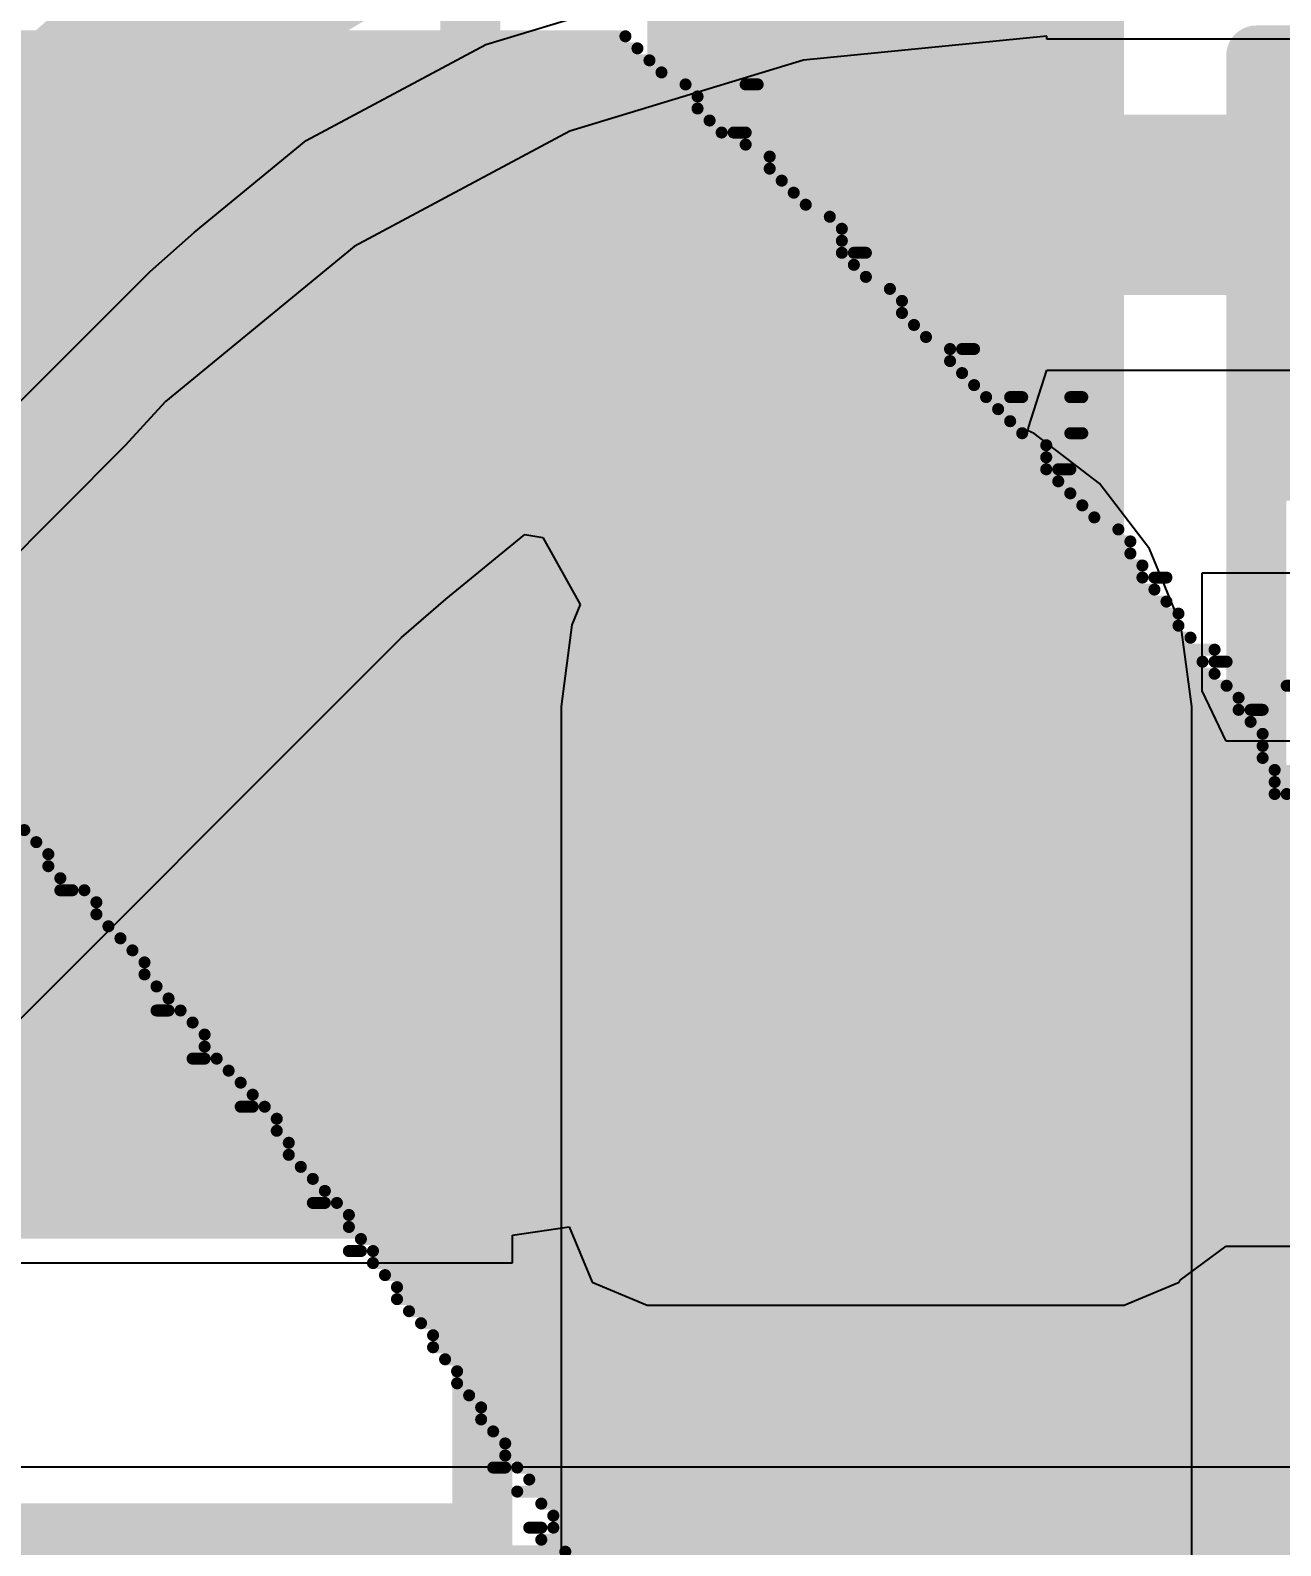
# Model space of a CAD drawing. Header units: inches. Extents: x -5 to 426, y -53 to 116.
# Drawn here: x 30.986 to 33.627, y -9.158 to -5.957 of the extents above; entities that cross this region are included whole.
import ezdxf

# ---------------------------------------------------------------- set-up
doc = ezdxf.new("R2010")
doc.units = ezdxf.units.IN
for name, color, linetype in [('Board Outline', 216, 'Continuous'), ('Bottom Layer', 5, 'Continuous'), ('Bottom Overlay', 54, 'Continuous'), ('Drill Drawing', 1, 'Continuous'), ('Top Layer', 1, 'Continuous'), ('Top Overlay', 2, 'Continuous'), ('Top Paste', 8, 'Continuous'), ('Top Solder', 216, 'Continuous'), ('Via Holes', 16, 'Continuous')]:
    doc.layers.add(name, color=color, linetype=linetype)
doc.styles.add('Arial', font='', dxfattribs={"height": 0.2})
doc.styles.get('Arial').set_extended_font_data('Arial')

# ---------------------------------------------------------------- blocks, each defined once
blk = doc.blocks.new('R___0603_4')
at = {"layer": 'Top Layer'}
for points in [[(-0.381, 0.4445), (-0.381, -0.4445), (-1.143, -0.4445), (-1.143, 0.4445)], [(1.143, 0.4445), (1.143, -0.4445), (0.381, -0.4445), (0.381, 0.4445)]]:
    blk.add_hatch(color=1, dxfattribs=at).paths.add_polyline_path(points)
at = {"layer": 'Top Paste'}
for points in [[(-0.381, 0.4445), (-0.381, -0.4445), (-1.143, -0.4445), (-1.143, 0.4445)], [(1.143, 0.4445), (1.143, -0.4445), (0.381, -0.4445), (0.381, 0.4445)]]:
    blk.add_hatch(color=8, dxfattribs=at).paths.add_polyline_path(points)
at = {"layer": 'Top Solder'}
for points in [[(-0.2794, 0.5461), (-0.2794, -0.5461), (-1.2446, -0.5461), (-1.2446, 0.5461)], [(1.2446, 0.5461), (1.2446, -0.5461), (0.2794, -0.5461), (0.2794, 0.5461)]]:
    blk.add_hatch(color=216, dxfattribs=at).paths.add_polyline_path(points)
at = {"layer": 'Top Overlay'}
for points in [[(-1.2192, 0.5334, 0.127, 0.127, 0), (1.2192, 0.5334, 0.127, 0.127, 0)], [(-1.2192, 0.5334, 0.127, 0.127, 0), (-1.2192, -0.5334, 0.127, 0.127, 0)], [(1.2192, 0.5334, 0.127, 0.127, 0), (1.2192, -0.5334, 0.127, 0.127, 0)], [(-1.2192, -0.5334, 0.127, 0.127, 0), (1.2192, -0.5334, 0.127, 0.127, 0)]]:
    blk.add_lwpolyline(points, format="xyseb", dxfattribs=at)
for points in [[(-1.25095, 0.5334, 0.0635, 0.0635, 1), (-1.18745, 0.5334, 0.0635, 0.0635, 1)], [(-1.25095, 0.5334, 0.0635, 0.0635, 1), (-1.18745, 0.5334, 0.0635, 0.0635, 1)], [(1.18745, 0.5334, 0.0635, 0.0635, 1), (1.25095, 0.5334, 0.0635, 0.0635, 1)], [(1.18745, 0.5334, 0.0635, 0.0635, 1), (1.25095, 0.5334, 0.0635, 0.0635, 1)], [(-1.25095, -0.5334, 0.0635, 0.0635, 1), (-1.18745, -0.5334, 0.0635, 0.0635, 1)], [(-1.25095, -0.5334, 0.0635, 0.0635, 1), (-1.18745, -0.5334, 0.0635, 0.0635, 1)], [(1.18745, -0.5334, 0.0635, 0.0635, 1), (1.25095, -0.5334, 0.0635, 0.0635, 1)], [(1.18745, -0.5334, 0.0635, 0.0635, 1), (1.25095, -0.5334, 0.0635, 0.0635, 1)]]:
    blk.add_lwpolyline(points, format="xyseb", close=True, dxfattribs=at)
blk = doc.blocks.new('R___0603_5')
at = {"layer": 'Top Layer'}
for points in [[(-0.381, 0.4445), (-0.381, -0.4445), (-1.143, -0.4445), (-1.143, 0.4445)], [(1.143, 0.4445), (1.143, -0.4445), (0.381, -0.4445), (0.381, 0.4445)]]:
    blk.add_hatch(color=1, dxfattribs=at).paths.add_polyline_path(points)
at = {"layer": 'Top Paste'}
for points in [[(-0.381, 0.4445), (-0.381, -0.4445), (-1.143, -0.4445), (-1.143, 0.4445)], [(1.143, 0.4445), (1.143, -0.4445), (0.381, -0.4445), (0.381, 0.4445)]]:
    blk.add_hatch(color=8, dxfattribs=at).paths.add_polyline_path(points)
at = {"layer": 'Top Solder'}
for points in [[(-0.2794, 0.5461), (-0.2794, -0.5461), (-1.2446, -0.5461), (-1.2446, 0.5461)], [(1.2446, 0.5461), (1.2446, -0.5461), (0.2794, -0.5461), (0.2794, 0.5461)]]:
    blk.add_hatch(color=216, dxfattribs=at).paths.add_polyline_path(points)
at = {"layer": 'Top Overlay'}
for points in [[(-1.2192, 0.5334, 0.127, 0.127, 0), (1.2192, 0.5334, 0.127, 0.127, 0)], [(-1.2192, 0.5334, 0.127, 0.127, 0), (-1.2192, -0.5334, 0.127, 0.127, 0)], [(1.2192, 0.5334, 0.127, 0.127, 0), (1.2192, -0.5334, 0.127, 0.127, 0)], [(-1.2192, -0.5334, 0.127, 0.127, 0), (1.2192, -0.5334, 0.127, 0.127, 0)]]:
    blk.add_lwpolyline(points, format="xyseb", dxfattribs=at)
for points in [[(-1.25095, 0.5334, 0.0635, 0.0635, 1), (-1.18745, 0.5334, 0.0635, 0.0635, 1)], [(-1.25095, 0.5334, 0.0635, 0.0635, 1), (-1.18745, 0.5334, 0.0635, 0.0635, 1)], [(1.18745, 0.5334, 0.0635, 0.0635, 1), (1.25095, 0.5334, 0.0635, 0.0635, 1)], [(1.18745, 0.5334, 0.0635, 0.0635, 1), (1.25095, 0.5334, 0.0635, 0.0635, 1)], [(-1.25095, -0.5334, 0.0635, 0.0635, 1), (-1.18745, -0.5334, 0.0635, 0.0635, 1)], [(-1.25095, -0.5334, 0.0635, 0.0635, 1), (-1.18745, -0.5334, 0.0635, 0.0635, 1)], [(1.18745, -0.5334, 0.0635, 0.0635, 1), (1.25095, -0.5334, 0.0635, 0.0635, 1)], [(1.18745, -0.5334, 0.0635, 0.0635, 1), (1.25095, -0.5334, 0.0635, 0.0635, 1)]]:
    blk.add_lwpolyline(points, format="xyseb", close=True, dxfattribs=at)
blk = doc.blocks.new('R___0603_50')
at = {"layer": 'Top Layer'}
for points in [[(-0.381, 0.4445), (-0.381, -0.4445), (-1.143, -0.4445), (-1.143, 0.4445)], [(1.143, 0.4445), (1.143, -0.4445), (0.381, -0.4445), (0.381, 0.4445)]]:
    blk.add_hatch(color=1, dxfattribs=at).paths.add_polyline_path(points)
at = {"layer": 'Top Paste'}
for points in [[(-0.381, 0.4445), (-0.381, -0.4445), (-1.143, -0.4445), (-1.143, 0.4445)], [(1.143, 0.4445), (1.143, -0.4445), (0.381, -0.4445), (0.381, 0.4445)]]:
    blk.add_hatch(color=8, dxfattribs=at).paths.add_polyline_path(points)
at = {"layer": 'Top Solder'}
for points in [[(-0.2794, 0.5461), (-0.2794, -0.5461), (-1.2446, -0.5461), (-1.2446, 0.5461)], [(1.2446, 0.5461), (1.2446, -0.5461), (0.2794, -0.5461), (0.2794, 0.5461)]]:
    blk.add_hatch(color=216, dxfattribs=at).paths.add_polyline_path(points)
at = {"layer": 'Top Overlay'}
for points in [[(-1.2192, 0.5334, 0.127, 0.127, 0), (1.2192, 0.5334, 0.127, 0.127, 0)], [(-1.2192, 0.5334, 0.127, 0.127, 0), (-1.2192, -0.5334, 0.127, 0.127, 0)], [(1.2192, 0.5334, 0.127, 0.127, 0), (1.2192, -0.5334, 0.127, 0.127, 0)], [(-1.2192, -0.5334, 0.127, 0.127, 0), (1.2192, -0.5334, 0.127, 0.127, 0)]]:
    blk.add_lwpolyline(points, format="xyseb", dxfattribs=at)
for points in [[(-1.25095, 0.5334, 0.0635, 0.0635, 1), (-1.18745, 0.5334, 0.0635, 0.0635, 1)], [(-1.25095, 0.5334, 0.0635, 0.0635, 1), (-1.18745, 0.5334, 0.0635, 0.0635, 1)], [(1.18745, 0.5334, 0.0635, 0.0635, 1), (1.25095, 0.5334, 0.0635, 0.0635, 1)], [(1.18745, 0.5334, 0.0635, 0.0635, 1), (1.25095, 0.5334, 0.0635, 0.0635, 1)], [(-1.25095, -0.5334, 0.0635, 0.0635, 1), (-1.18745, -0.5334, 0.0635, 0.0635, 1)], [(-1.25095, -0.5334, 0.0635, 0.0635, 1), (-1.18745, -0.5334, 0.0635, 0.0635, 1)], [(1.18745, -0.5334, 0.0635, 0.0635, 1), (1.25095, -0.5334, 0.0635, 0.0635, 1)], [(1.18745, -0.5334, 0.0635, 0.0635, 1), (1.25095, -0.5334, 0.0635, 0.0635, 1)]]:
    blk.add_lwpolyline(points, format="xyseb", close=True, dxfattribs=at)
blk = doc.blocks.new('R___0603_51')
at = {"layer": 'Top Layer'}
for points in [[(-0.381, 0.4445), (-0.381, -0.4445), (-1.143, -0.4445), (-1.143, 0.4445)], [(1.143, 0.4445), (1.143, -0.4445), (0.381, -0.4445), (0.381, 0.4445)]]:
    blk.add_hatch(color=1, dxfattribs=at).paths.add_polyline_path(points)
at = {"layer": 'Top Paste'}
for points in [[(-0.381, 0.4445), (-0.381, -0.4445), (-1.143, -0.4445), (-1.143, 0.4445)], [(1.143, 0.4445), (1.143, -0.4445), (0.381, -0.4445), (0.381, 0.4445)]]:
    blk.add_hatch(color=8, dxfattribs=at).paths.add_polyline_path(points)
at = {"layer": 'Top Solder'}
for points in [[(-0.2794, 0.5461), (-0.2794, -0.5461), (-1.2446, -0.5461), (-1.2446, 0.5461)], [(1.2446, 0.5461), (1.2446, -0.5461), (0.2794, -0.5461), (0.2794, 0.5461)]]:
    blk.add_hatch(color=216, dxfattribs=at).paths.add_polyline_path(points)
at = {"layer": 'Top Overlay'}
for points in [[(-1.2192, 0.5334, 0.127, 0.127, 0), (-1.2192, -0.5334, 0.127, 0.127, 0)], [(-1.2192, 0.5334, 0.127, 0.127, 0), (1.2192, 0.5334, 0.127, 0.127, 0)], [(1.2192, 0.5334, 0.127, 0.127, 0), (1.2192, -0.5334, 0.127, 0.127, 0)], [(-1.2192, -0.5334, 0.127, 0.127, 0), (1.2192, -0.5334, 0.127, 0.127, 0)]]:
    blk.add_lwpolyline(points, format="xyseb", dxfattribs=at)
for points in [[(-1.25095, 0.5334, 0.0635, 0.0635, 1), (-1.18745, 0.5334, 0.0635, 0.0635, 1)], [(-1.25095, 0.5334, 0.0635, 0.0635, 1), (-1.18745, 0.5334, 0.0635, 0.0635, 1)], [(1.18745, 0.5334, 0.0635, 0.0635, 1), (1.25095, 0.5334, 0.0635, 0.0635, 1)], [(1.18745, 0.5334, 0.0635, 0.0635, 1), (1.25095, 0.5334, 0.0635, 0.0635, 1)], [(-1.25095, -0.5334, 0.0635, 0.0635, 1), (-1.18745, -0.5334, 0.0635, 0.0635, 1)], [(-1.25095, -0.5334, 0.0635, 0.0635, 1), (-1.18745, -0.5334, 0.0635, 0.0635, 1)], [(1.18745, -0.5334, 0.0635, 0.0635, 1), (1.25095, -0.5334, 0.0635, 0.0635, 1)], [(1.18745, -0.5334, 0.0635, 0.0635, 1), (1.25095, -0.5334, 0.0635, 0.0635, 1)]]:
    blk.add_lwpolyline(points, format="xyseb", close=True, dxfattribs=at)

msp = doc.modelspace()

# ---------------------------------------------------------------- hatches: boundary and pattern name
at = {"layer": 'Bottom Layer'}
h = msp.add_hatch(color=5, dxfattribs=at)
edge = h.paths.add_edge_path()
edge.add_arc((32.7731, -7.3856), 0.3, 0, 360)
at = {"layer": 'Top Layer'}
for points in [[(32.289, -8.4848), (33.2963, -8.4848), (33.2963, -5.0272), (32.289, -5.0272)], [(37.4213, -9.1568), (30.8844, -9.1568), (30.8844, -10.0596), (37.4213, -10.0596)]]:
    msp.add_hatch(color=1, dxfattribs=at).paths.add_polyline_path(points)
h = msp.add_hatch(color=1, dxfattribs=at)
edge = h.paths.add_edge_path()
edge.add_arc((32.7731, -7.3856), 0.3, 0, 360)
at = {"layer": 'Via Holes'}
h = msp.add_hatch(color=7, dxfattribs=at)
edge = h.paths.add_edge_path()
edge.add_arc((32.7731, -7.3856), 0.15, 0, 360)

# ---------------------------------------------------------------- linework, layer by layer
at = {"layer": 'Board Outline'}
msp.add_lwpolyline([(49.7725, 6.3481, 0.254, 0.254, -1.144567), (-0.2979, -38.4414, 0.254, 0.254, 0)], format="xyseb", dxfattribs=at)
at = {"layer": 'Bottom Layer'}
for p, q in [((31.9476, -5.9876), (32.3594, -5.8627)), ((33.1329, -5.9702), (32.6193, -6.0208)), ((33.1329, -5.9762), (33.1329, -5.9702)), ((36.7449, -5.9762), (33.1329, -5.9762)), ((31.5682, -6.1904), (31.9476, -5.9876)), ((32.6193, -6.0208), (32.1253, -6.1706)), ((32.1253, -6.1706), (31.6701, -6.4139)), ((31.3317, -6.3845), (31.5682, -6.1904)), ((31.2388, -6.4667), (31.3317, -6.3845)), ((31.6701, -6.4139), (31.2712, -6.7414)), ((30.7247, -6.9808), (31.2388, -6.4667)), ((31.2388, -6.4667), (31.2388, -6.4667)), ((33.0947, -6.7962), (33.1329, -6.6754)), ((33.1329, -6.6754), (36.7449, -6.6754)), ((31.2711, -6.7414), (31.1856, -6.8354)), ((31.2712, -6.7414), (31.2711, -6.7414)), ((33.0936, -6.8036), (33.0947, -6.7962)), ((33.1061, -6.8088), (33.0936, -6.8036)), ((33.2441, -6.9146), (33.1061, -6.8088)), ((31.1856, -6.8354), (21.0486, -16.9723)), ((33.3499, -7.0526), (33.2441, -6.9146)), ((31.8633, -7.1591), (32.0301, -7.0221)), ((32.0301, -7.0221), (32.0687, -7.0285)), ((32.0687, -7.0285), (32.1475, -7.1701)), ((33.4165, -7.2132), (33.3499, -7.0526)), ((31.7698, -7.24), (31.8633, -7.1591)), ((32.1475, -7.1701), (32.1297, -7.2132)), ((32.1297, -7.2132), (32.107, -7.3856)), ((33.4392, -7.3856), (33.4165, -7.2132)), ((31.6817, -7.3281), (31.7698, -7.24)), ((24.8972, -14.1127), (31.6817, -7.3281)), ((32.107, -7.3856), (32.107, -13.3255)), ((33.4392, -13.3255), (33.4392, -7.3856))]:
    msp.add_line(p, q, dxfattribs=at)
for points in [[(30.3798, -5.8424, 0.381, 0.381, -0.198912), (32.8178, -4.8326, 0.381, 0.381, 0)], [(31.0057, -6.2054, 0.381, 0.381, -0.196871), (32.7876, -5.4755, 0.381, 0.381, 0)], [(30.9916, -6.2194, 0.381, 0.381, -0.001965), (31.0057, -6.2054, 0.381, 0.381, 0)], [(30.4082, -6.8028, 0.381, 0.381, 0), (30.9916, -6.2194, 0.381, 0.381, 0)], [(31.5226, -6.9928, 0.381, 0.381, -0.198912), (33.1329, -6.3258, 0.381, 0.381, 0)], [(33.1329, -6.3258, 0.381, 0.381, 0), (36.7449, -6.3258, 0.381, 0.381, 0)], [(21.091, -17.4244, 0.381, 0.381, 0), (31.5226, -6.9928, 0.381, 0.381, 0)], [(32.7731, -13.3255, 1.016, 1.016, 0), (32.7731, -7.3856, 1.016, 1.016, 0)]]:
    msp.add_lwpolyline(points, format="xyseb", dxfattribs=at)
for points in [[(30.9105, -6.2054, 0.1905, 0.1905, 1), (31.101, -6.2054, 0.1905, 0.1905, 1)], [(30.9105, -6.2054, 0.1905, 0.1905, 1), (31.101, -6.2054, 0.1905, 0.1905, 1)], [(30.8963, -6.2194, 0.1905, 0.1905, 1), (31.0868, -6.2194, 0.1905, 0.1905, 1)], [(30.8963, -6.2194, 0.1905, 0.1905, 1), (31.0868, -6.2194, 0.1905, 0.1905, 1)], [(33.0377, -6.3258, 0.1905, 0.1905, 1), (33.2282, -6.3258, 0.1905, 0.1905, 1)], [(33.0377, -6.3258, 0.1905, 0.1905, 1), (33.2282, -6.3258, 0.1905, 0.1905, 1)], [(31.4273, -6.9928, 0.1905, 0.1905, 1), (31.6178, -6.9928, 0.1905, 0.1905, 1)], [(31.4273, -6.9928, 0.1905, 0.1905, 1), (31.6178, -6.9928, 0.1905, 0.1905, 1)], [(32.5191, -7.3856, 0.508, 0.508, 1), (33.0271, -7.3856, 0.508, 0.508, 1)]]:
    msp.add_lwpolyline(points, format="xyseb", close=True, dxfattribs=at)
at = {"layer": 'Bottom Overlay'}
for points in [[(29.0171, -5.9702, 0.0254, 0.0254, 0), (32.2429, -5.9702, 0.0254, 0.0254, 0)], [(29.0425, -5.9956, 0.0254, 0.0254, 0), (32.2683, -5.9956, 0.0254, 0.0254, 0)], [(29.0933, -6.021, 0.0254, 0.0254, 0), (32.2937, -6.021, 0.0254, 0.0254, 0)], [(29.1441, -6.0464, 0.0254, 0.0254, 0), (32.3191, -6.0464, 0.0254, 0.0254, 0)], [(29.1695, -6.0718, 0.0254, 0.0254, 0), (32.3699, -6.0718, 0.0254, 0.0254, 0)], [(32.4969, -6.0718, 0.0254, 0.0254, 0), (32.5223, -6.0718, 0.0254, 0.0254, 0)], [(29.2203, -6.0972, 0.0254, 0.0254, 0), (32.3953, -6.0972, 0.0254, 0.0254, 0)], [(29.2457, -6.1226, 0.0254, 0.0254, 0), (32.3953, -6.1226, 0.0254, 0.0254, 0)], [(29.2965, -6.148, 0.0254, 0.0254, 0), (32.4207, -6.148, 0.0254, 0.0254, 0)], [(29.3219, -6.1734, 0.0254, 0.0254, 0), (32.4461, -6.1734, 0.0254, 0.0254, 0)], [(32.4715, -6.1734, 0.0254, 0.0254, 0), (32.4969, -6.1734, 0.0254, 0.0254, 0)], [(29.3473, -6.1988, 0.0254, 0.0254, 0), (32.4969, -6.1988, 0.0254, 0.0254, 0)], [(29.3727, -6.2242, 0.0254, 0.0254, 0), (32.5477, -6.2242, 0.0254, 0.0254, 0)], [(29.4235, -6.2496, 0.0254, 0.0254, 0), (32.5477, -6.2496, 0.0254, 0.0254, 0)], [(29.4489, -6.275, 0.0254, 0.0254, 0), (32.5731, -6.275, 0.0254, 0.0254, 0)], [(29.4743, -6.3004, 0.0254, 0.0254, 0), (32.5985, -6.3004, 0.0254, 0.0254, 0)], [(29.5251, -6.3258, 0.0254, 0.0254, 0), (32.6239, -6.3258, 0.0254, 0.0254, 0)], [(29.5505, -6.3512, 0.0254, 0.0254, 0), (32.6747, -6.3512, 0.0254, 0.0254, 0)], [(29.5759, -6.3766, 0.0254, 0.0254, 0), (32.7001, -6.3766, 0.0254, 0.0254, 0)], [(29.6013, -6.402, 0.0254, 0.0254, 0), (32.7001, -6.402, 0.0254, 0.0254, 0)], [(29.6521, -6.4274, 0.0254, 0.0254, 0), (32.7001, -6.4274, 0.0254, 0.0254, 0)], [(32.7255, -6.4274, 0.0254, 0.0254, 0), (32.7509, -6.4274, 0.0254, 0.0254, 0)], [(29.6775, -6.4528, 0.0254, 0.0254, 0), (32.7255, -6.4528, 0.0254, 0.0254, 0)], [(29.7029, -6.4782, 0.0254, 0.0254, 0), (32.7509, -6.4782, 0.0254, 0.0254, 0)], [(29.7283, -6.5036, 0.0254, 0.0254, 0), (32.8017, -6.5036, 0.0254, 0.0254, 0)], [(29.7791, -6.529, 0.0254, 0.0254, 0), (32.8271, -6.529, 0.0254, 0.0254, 0)], [(29.7791, -6.5544, 0.0254, 0.0254, 0), (32.8271, -6.5544, 0.0254, 0.0254, 0)], [(29.8299, -6.5798, 0.0254, 0.0254, 0), (32.8525, -6.5798, 0.0254, 0.0254, 0)], [(29.8807, -6.6052, 0.0254, 0.0254, 0), (32.8779, -6.6052, 0.0254, 0.0254, 0)], [(29.9061, -6.6306, 0.0254, 0.0254, 0), (32.9287, -6.6306, 0.0254, 0.0254, 0)], [(32.9541, -6.6306, 0.0254, 0.0254, 0), (32.9795, -6.6306, 0.0254, 0.0254, 0)], [(29.9315, -6.656, 0.0254, 0.0254, 0), (32.9287, -6.656, 0.0254, 0.0254, 0)], [(29.9315, -6.6814, 0.0254, 0.0254, 0), (32.9541, -6.6814, 0.0254, 0.0254, 0)], [(29.9823, -6.7068, 0.0254, 0.0254, 0), (32.9795, -6.7068, 0.0254, 0.0254, 0)], [(30.0331, -6.7322, 0.0254, 0.0254, 0), (33.0049, -6.7322, 0.0254, 0.0254, 0)], [(33.0557, -6.7322, 0.0254, 0.0254, 0), (33.0811, -6.7322, 0.0254, 0.0254, 0)], [(33.1827, -6.7322, 0.0254, 0.0254, 0), (33.2081, -6.7322, 0.0254, 0.0254, 0)], [(30.0585, -6.7576, 0.0254, 0.0254, 0), (33.0303, -6.7576, 0.0254, 0.0254, 0)], [(30.0839, -6.783, 0.0254, 0.0254, 0), (33.0557, -6.783, 0.0254, 0.0254, 0)], [(30.1093, -6.8084, 0.0254, 0.0254, 0), (33.0811, -6.8084, 0.0254, 0.0254, 0)], [(33.1827, -6.8084, 0.0254, 0.0254, 0), (33.2081, -6.8084, 0.0254, 0.0254, 0)], [(30.1347, -6.8338, 0.0254, 0.0254, 0), (33.1319, -6.8338, 0.0254, 0.0254, 0)], [(30.1601, -6.8592, 0.0254, 0.0254, 0), (33.1319, -6.8592, 0.0254, 0.0254, 0)], [(30.1855, -6.8846, 0.0254, 0.0254, 0), (33.1319, -6.8846, 0.0254, 0.0254, 0)], [(33.1573, -6.8846, 0.0254, 0.0254, 0), (33.1827, -6.8846, 0.0254, 0.0254, 0)], [(30.2109, -6.91, 0.0254, 0.0254, 0), (33.1573, -6.91, 0.0254, 0.0254, 0)], [(30.2617, -6.9354, 0.0254, 0.0254, 0), (33.1827, -6.9354, 0.0254, 0.0254, 0)], [(30.2871, -6.9608, 0.0254, 0.0254, 0), (33.2081, -6.9608, 0.0254, 0.0254, 0)], [(30.3125, -6.9862, 0.0254, 0.0254, 0), (33.2335, -6.9862, 0.0254, 0.0254, 0)], [(30.3379, -7.0116, 0.0254, 0.0254, 0), (33.2843, -7.0116, 0.0254, 0.0254, 0)], [(30.3633, -7.037, 0.0254, 0.0254, 0), (33.3097, -7.037, 0.0254, 0.0254, 0)], [(30.3887, -7.0624, 0.0254, 0.0254, 0), (33.3097, -7.0624, 0.0254, 0.0254, 0)], [(30.4141, -7.0878, 0.0254, 0.0254, 0), (33.3351, -7.0878, 0.0254, 0.0254, 0)], [(30.4395, -7.1132, 0.0254, 0.0254, 0), (33.3351, -7.1132, 0.0254, 0.0254, 0)], [(33.3605, -7.1132, 0.0254, 0.0254, 0), (33.3859, -7.1132, 0.0254, 0.0254, 0)], [(30.4649, -7.1386, 0.0254, 0.0254, 0), (33.3605, -7.1386, 0.0254, 0.0254, 0)], [(30.4903, -7.164, 0.0254, 0.0254, 0), (33.3859, -7.164, 0.0254, 0.0254, 0)], [(30.5157, -7.1894, 0.0254, 0.0254, 0), (33.4113, -7.1894, 0.0254, 0.0254, 0)], [(30.5411, -7.2148, 0.0254, 0.0254, 0), (33.4113, -7.2148, 0.0254, 0.0254, 0)], [(30.5665, -7.2402, 0.0254, 0.0254, 0), (33.4367, -7.2402, 0.0254, 0.0254, 0)], [(30.5919, -7.2656, 0.0254, 0.0254, 0), (33.4875, -7.2656, 0.0254, 0.0254, 0)], [(30.6173, -7.291, 0.0254, 0.0254, 0), (33.4621, -7.291, 0.0254, 0.0254, 0)], [(33.4875, -7.291, 0.0254, 0.0254, 0), (33.5129, -7.291, 0.0254, 0.0254, 0)], [(30.6427, -7.3164, 0.0254, 0.0254, 0), (33.4875, -7.3164, 0.0254, 0.0254, 0)], [(30.6935, -7.3418, 0.0254, 0.0254, 0), (33.5129, -7.3418, 0.0254, 0.0254, 0)], [(30.7189, -7.3672, 0.0254, 0.0254, 0), (33.5383, -7.3672, 0.0254, 0.0254, 0)], [(33.6399, -7.3418, 0.0254, 0.0254, 0), (33.6653, -7.3418, 0.0254, 0.0254, 0)], [(30.7443, -7.3926, 0.0254, 0.0254, 0), (33.5383, -7.3926, 0.0254, 0.0254, 0)], [(33.5637, -7.3926, 0.0254, 0.0254, 0), (33.5891, -7.3926, 0.0254, 0.0254, 0)], [(30.7443, -7.418, 0.0254, 0.0254, 0), (33.5637, -7.418, 0.0254, 0.0254, 0)], [(30.7697, -7.4434, 0.0254, 0.0254, 0), (33.5891, -7.4434, 0.0254, 0.0254, 0)], [(30.7951, -7.4688, 0.0254, 0.0254, 0), (33.5891, -7.4688, 0.0254, 0.0254, 0)], [(30.8205, -7.4942, 0.0254, 0.0254, 0), (33.5891, -7.4942, 0.0254, 0.0254, 0)], [(30.8459, -7.5196, 0.0254, 0.0254, 0), (33.6145, -7.5196, 0.0254, 0.0254, 0)], [(30.8713, -7.545, 0.0254, 0.0254, 0), (33.6145, -7.545, 0.0254, 0.0254, 0)], [(30.8967, -7.5704, 0.0254, 0.0254, 0), (33.6145, -7.5704, 0.0254, 0.0254, 0)], [(30.8967, -7.5958, 0.0254, 0.0254, 0), (36.2815, -7.5958, 0.0254, 0.0254, 0)], [(33.6399, -7.5704, 0.0254, 0.0254, 0), (36.2815, -7.5704, 0.0254, 0.0254, 0)], [(30.9475, -7.6212, 0.0254, 0.0254, 0), (36.2815, -7.6212, 0.0254, 0.0254, 0)], [(30.9729, -7.6466, 0.0254, 0.0254, 0), (36.3069, -7.6466, 0.0254, 0.0254, 0)], [(30.9983, -7.672, 0.0254, 0.0254, 0), (36.3069, -7.672, 0.0254, 0.0254, 0)], [(31.0237, -7.6974, 0.0254, 0.0254, 0), (36.3069, -7.6974, 0.0254, 0.0254, 0)], [(31.0237, -7.7228, 0.0254, 0.0254, 0), (36.3069, -7.7228, 0.0254, 0.0254, 0)], [(31.0491, -7.7482, 0.0254, 0.0254, 0), (36.3069, -7.7482, 0.0254, 0.0254, 0)], [(31.0491, -7.7736, 0.0254, 0.0254, 0), (31.0745, -7.7736, 0.0254, 0.0254, 0)], [(31.0999, -7.7736, 0.0254, 0.0254, 0), (36.3069, -7.7736, 0.0254, 0.0254, 0)], [(31.1253, -7.799, 0.0254, 0.0254, 0), (36.3069, -7.799, 0.0254, 0.0254, 0)], [(31.1253, -7.8244, 0.0254, 0.0254, 0), (36.3069, -7.8244, 0.0254, 0.0254, 0)], [(31.1507, -7.8498, 0.0254, 0.0254, 0), (36.3069, -7.8498, 0.0254, 0.0254, 0)], [(31.1761, -7.8752, 0.0254, 0.0254, 0), (36.3069, -7.8752, 0.0254, 0.0254, 0)], [(31.2015, -7.9006, 0.0254, 0.0254, 0), (36.3323, -7.9006, 0.0254, 0.0254, 0)], [(31.2269, -7.926, 0.0254, 0.0254, 0), (36.3323, -7.926, 0.0254, 0.0254, 0)], [(31.2269, -7.9514, 0.0254, 0.0254, 0), (36.3323, -7.9514, 0.0254, 0.0254, 0)], [(31.2523, -7.9768, 0.0254, 0.0254, 0), (36.3323, -7.9768, 0.0254, 0.0254, 0)], [(31.2777, -8.0022, 0.0254, 0.0254, 0), (36.3323, -8.0022, 0.0254, 0.0254, 0)], [(31.2523, -8.0276, 0.0254, 0.0254, 0), (31.2777, -8.0276, 0.0254, 0.0254, 0)], [(31.3031, -8.0276, 0.0254, 0.0254, 0), (36.3323, -8.0276, 0.0254, 0.0254, 0)], [(31.3285, -8.053, 0.0254, 0.0254, 0), (36.3323, -8.053, 0.0254, 0.0254, 0)], [(31.3539, -8.0784, 0.0254, 0.0254, 0), (36.3577, -8.0784, 0.0254, 0.0254, 0)], [(31.3539, -8.1038, 0.0254, 0.0254, 0), (36.3323, -8.1038, 0.0254, 0.0254, 0)], [(31.3285, -8.1292, 0.0254, 0.0254, 0), (31.3539, -8.1292, 0.0254, 0.0254, 0)], [(31.3793, -8.1292, 0.0254, 0.0254, 0), (36.3323, -8.1292, 0.0254, 0.0254, 0)], [(31.4047, -8.1546, 0.0254, 0.0254, 0), (36.2815, -8.1546, 0.0254, 0.0254, 0)], [(31.4301, -8.18, 0.0254, 0.0254, 0), (36.2815, -8.18, 0.0254, 0.0254, 0)], [(31.4555, -8.2054, 0.0254, 0.0254, 0), (36.2307, -8.2054, 0.0254, 0.0254, 0)], [(31.4301, -8.2308, 0.0254, 0.0254, 0), (31.4555, -8.2308, 0.0254, 0.0254, 0)], [(31.4809, -8.2308, 0.0254, 0.0254, 0), (36.2053, -8.2308, 0.0254, 0.0254, 0)], [(31.5063, -8.2562, 0.0254, 0.0254, 0), (36.1545, -8.2562, 0.0254, 0.0254, 0)], [(31.5063, -8.2816, 0.0254, 0.0254, 0), (36.1291, -8.2816, 0.0254, 0.0254, 0)], [(31.5317, -8.307, 0.0254, 0.0254, 0), (36.1291, -8.307, 0.0254, 0.0254, 0)], [(31.5317, -8.3324, 0.0254, 0.0254, 0), (36.1037, -8.3324, 0.0254, 0.0254, 0)], [(31.5571, -8.3578, 0.0254, 0.0254, 0), (36.0529, -8.3578, 0.0254, 0.0254, 0)], [(31.5825, -8.3832, 0.0254, 0.0254, 0), (36.0275, -8.3832, 0.0254, 0.0254, 0)], [(31.6079, -8.4086, 0.0254, 0.0254, 0), (35.9767, -8.4086, 0.0254, 0.0254, 0)], [(31.5825, -8.434, 0.0254, 0.0254, 0), (31.6079, -8.434, 0.0254, 0.0254, 0)], [(31.6333, -8.434, 0.0254, 0.0254, 0), (35.9513, -8.434, 0.0254, 0.0254, 0)], [(31.6587, -8.4594, 0.0254, 0.0254, 0), (35.9259, -8.4594, 0.0254, 0.0254, 0)], [(31.6587, -8.4848, 0.0254, 0.0254, 0), (35.9005, -8.4848, 0.0254, 0.0254, 0)], [(31.6841, -8.5102, 0.0254, 0.0254, 0), (35.8751, -8.5102, 0.0254, 0.0254, 0)], [(31.6587, -8.5356, 0.0254, 0.0254, 0), (31.6841, -8.5356, 0.0254, 0.0254, 0)], [(31.7095, -8.5356, 0.0254, 0.0254, 0), (35.8497, -8.5356, 0.0254, 0.0254, 0)], [(31.7095, -8.561, 0.0254, 0.0254, 0), (35.8243, -8.561, 0.0254, 0.0254, 0)], [(31.7349, -8.5864, 0.0254, 0.0254, 0), (35.7989, -8.5864, 0.0254, 0.0254, 0)], [(31.7603, -8.6118, 0.0254, 0.0254, 0), (35.7989, -8.6118, 0.0254, 0.0254, 0)], [(31.7603, -8.6372, 0.0254, 0.0254, 0), (35.7481, -8.6372, 0.0254, 0.0254, 0)], [(31.7857, -8.6626, 0.0254, 0.0254, 0), (35.7227, -8.6626, 0.0254, 0.0254, 0)], [(31.8111, -8.688, 0.0254, 0.0254, 0), (35.6719, -8.688, 0.0254, 0.0254, 0)], [(31.8365, -8.7134, 0.0254, 0.0254, 0), (35.6719, -8.7134, 0.0254, 0.0254, 0)], [(31.8365, -8.7388, 0.0254, 0.0254, 0), (35.6465, -8.7388, 0.0254, 0.0254, 0)], [(31.8619, -8.7642, 0.0254, 0.0254, 0), (35.5957, -8.7642, 0.0254, 0.0254, 0)], [(31.8873, -8.7896, 0.0254, 0.0254, 0), (35.5703, -8.7896, 0.0254, 0.0254, 0)], [(31.8873, -8.815, 0.0254, 0.0254, 0), (35.5703, -8.815, 0.0254, 0.0254, 0)], [(31.9127, -8.8404, 0.0254, 0.0254, 0), (35.5449, -8.8404, 0.0254, 0.0254, 0)], [(31.9381, -8.8658, 0.0254, 0.0254, 0), (35.5195, -8.8658, 0.0254, 0.0254, 0)], [(31.9381, -8.8912, 0.0254, 0.0254, 0), (35.4941, -8.8912, 0.0254, 0.0254, 0)], [(31.9635, -8.9166, 0.0254, 0.0254, 0), (35.4687, -8.9166, 0.0254, 0.0254, 0)], [(31.9889, -8.942, 0.0254, 0.0254, 0), (35.4687, -8.942, 0.0254, 0.0254, 0)], [(31.9889, -8.9674, 0.0254, 0.0254, 0), (35.4179, -8.9674, 0.0254, 0.0254, 0)], [(31.9635, -8.9928, 0.0254, 0.0254, 0), (31.9889, -8.9928, 0.0254, 0.0254, 0)], [(32.0143, -8.9928, 0.0254, 0.0254, 0), (35.3925, -8.9928, 0.0254, 0.0254, 0)], [(32.0397, -9.0182, 0.0254, 0.0254, 0), (35.3925, -9.0182, 0.0254, 0.0254, 0)], [(32.0143, -9.0436, 0.0254, 0.0254, 0), (35.3671, -9.0436, 0.0254, 0.0254, 0)], [(32.0651, -9.069, 0.0254, 0.0254, 0), (35.3163, -9.069, 0.0254, 0.0254, 0)], [(32.0905, -9.0944, 0.0254, 0.0254, 0), (35.2909, -9.0944, 0.0254, 0.0254, 0)], [(32.0397, -9.1198, 0.0254, 0.0254, 0), (32.0651, -9.1198, 0.0254, 0.0254, 0)], [(32.0905, -9.1198, 0.0254, 0.0254, 0), (35.2655, -9.1198, 0.0254, 0.0254, 0)], [(32.0651, -9.1452, 0.0254, 0.0254, 0), (35.2401, -9.1452, 0.0254, 0.0254, 0)], [(32.1159, -9.1706, 0.0254, 0.0254, 0), (35.2147, -9.1706, 0.0254, 0.0254, 0)]]:
    msp.add_lwpolyline(points, format="xyseb", dxfattribs=at)
for points in [[(32.2365, -5.9702, 0.0127, 0.0127, 1), (32.2492, -5.9702, 0.0127, 0.0127, 1)], [(32.2619, -5.9956, 0.0127, 0.0127, 1), (32.2746, -5.9956, 0.0127, 0.0127, 1)], [(32.2873, -6.021, 0.0127, 0.0127, 1), (32.3, -6.021, 0.0127, 0.0127, 1)], [(32.3127, -6.0464, 0.0127, 0.0127, 1), (32.3254, -6.0464, 0.0127, 0.0127, 1)], [(32.3635, -6.0718, 0.0127, 0.0127, 1), (32.3762, -6.0718, 0.0127, 0.0127, 1)], [(32.4905, -6.0718, 0.0127, 0.0127, 1), (32.5032, -6.0718, 0.0127, 0.0127, 1)], [(32.5159, -6.0718, 0.0127, 0.0127, 1), (32.5286, -6.0718, 0.0127, 0.0127, 1)], [(32.3889, -6.0972, 0.0127, 0.0127, 1), (32.4016, -6.0972, 0.0127, 0.0127, 1)], [(32.3889, -6.1226, 0.0127, 0.0127, 1), (32.4016, -6.1226, 0.0127, 0.0127, 1)], [(32.4143, -6.148, 0.0127, 0.0127, 1), (32.427, -6.148, 0.0127, 0.0127, 1)], [(32.4397, -6.1734, 0.0127, 0.0127, 1), (32.4524, -6.1734, 0.0127, 0.0127, 1)], [(32.4651, -6.1734, 0.0127, 0.0127, 1), (32.4778, -6.1734, 0.0127, 0.0127, 1)], [(32.4905, -6.1734, 0.0127, 0.0127, 1), (32.5032, -6.1734, 0.0127, 0.0127, 1)], [(32.4905, -6.1988, 0.0127, 0.0127, 1), (32.5032, -6.1988, 0.0127, 0.0127, 1)], [(32.5413, -6.2242, 0.0127, 0.0127, 1), (32.554, -6.2242, 0.0127, 0.0127, 1)], [(32.5413, -6.2496, 0.0127, 0.0127, 1), (32.554, -6.2496, 0.0127, 0.0127, 1)], [(32.5667, -6.275, 0.0127, 0.0127, 1), (32.5794, -6.275, 0.0127, 0.0127, 1)], [(32.5921, -6.3004, 0.0127, 0.0127, 1), (32.6048, -6.3004, 0.0127, 0.0127, 1)], [(32.6175, -6.3258, 0.0127, 0.0127, 1), (32.6302, -6.3258, 0.0127, 0.0127, 1)], [(32.6683, -6.3512, 0.0127, 0.0127, 1), (32.681, -6.3512, 0.0127, 0.0127, 1)], [(32.6937, -6.3766, 0.0127, 0.0127, 1), (32.7064, -6.3766, 0.0127, 0.0127, 1)], [(32.6937, -6.402, 0.0127, 0.0127, 1), (32.7064, -6.402, 0.0127, 0.0127, 1)], [(32.6937, -6.4274, 0.0127, 0.0127, 1), (32.7064, -6.4274, 0.0127, 0.0127, 1)], [(32.7191, -6.4274, 0.0127, 0.0127, 1), (32.7318, -6.4274, 0.0127, 0.0127, 1)], [(32.7445, -6.4274, 0.0127, 0.0127, 1), (32.7572, -6.4274, 0.0127, 0.0127, 1)], [(32.7191, -6.4528, 0.0127, 0.0127, 1), (32.7318, -6.4528, 0.0127, 0.0127, 1)], [(32.7445, -6.4782, 0.0127, 0.0127, 1), (32.7572, -6.4782, 0.0127, 0.0127, 1)], [(32.7953, -6.5036, 0.0127, 0.0127, 1), (32.808, -6.5036, 0.0127, 0.0127, 1)], [(32.8207, -6.529, 0.0127, 0.0127, 1), (32.8334, -6.529, 0.0127, 0.0127, 1)], [(32.8207, -6.5544, 0.0127, 0.0127, 1), (32.8334, -6.5544, 0.0127, 0.0127, 1)], [(32.8461, -6.5798, 0.0127, 0.0127, 1), (32.8588, -6.5798, 0.0127, 0.0127, 1)], [(32.8715, -6.6052, 0.0127, 0.0127, 1), (32.8842, -6.6052, 0.0127, 0.0127, 1)], [(32.9223, -6.6306, 0.0127, 0.0127, 1), (32.935, -6.6306, 0.0127, 0.0127, 1)], [(32.9477, -6.6306, 0.0127, 0.0127, 1), (32.9604, -6.6306, 0.0127, 0.0127, 1)], [(32.9731, -6.6306, 0.0127, 0.0127, 1), (32.9858, -6.6306, 0.0127, 0.0127, 1)], [(32.9223, -6.656, 0.0127, 0.0127, 1), (32.935, -6.656, 0.0127, 0.0127, 1)], [(32.9477, -6.6814, 0.0127, 0.0127, 1), (32.9604, -6.6814, 0.0127, 0.0127, 1)], [(32.9731, -6.7068, 0.0127, 0.0127, 1), (32.9858, -6.7068, 0.0127, 0.0127, 1)], [(32.9985, -6.7322, 0.0127, 0.0127, 1), (33.0112, -6.7322, 0.0127, 0.0127, 1)], [(33.0493, -6.7322, 0.0127, 0.0127, 1), (33.062, -6.7322, 0.0127, 0.0127, 1)], [(33.0747, -6.7322, 0.0127, 0.0127, 1), (33.0874, -6.7322, 0.0127, 0.0127, 1)], [(33.1763, -6.7322, 0.0127, 0.0127, 1), (33.189, -6.7322, 0.0127, 0.0127, 1)], [(33.2017, -6.7322, 0.0127, 0.0127, 1), (33.2144, -6.7322, 0.0127, 0.0127, 1)], [(33.0239, -6.7576, 0.0127, 0.0127, 1), (33.0366, -6.7576, 0.0127, 0.0127, 1)], [(33.0493, -6.783, 0.0127, 0.0127, 1), (33.062, -6.783, 0.0127, 0.0127, 1)], [(33.0747, -6.8084, 0.0127, 0.0127, 1), (33.0874, -6.8084, 0.0127, 0.0127, 1)], [(33.1763, -6.8084, 0.0127, 0.0127, 1), (33.189, -6.8084, 0.0127, 0.0127, 1)], [(33.2017, -6.8084, 0.0127, 0.0127, 1), (33.2144, -6.8084, 0.0127, 0.0127, 1)], [(33.1255, -6.8338, 0.0127, 0.0127, 1), (33.1382, -6.8338, 0.0127, 0.0127, 1)], [(33.1255, -6.8592, 0.0127, 0.0127, 1), (33.1382, -6.8592, 0.0127, 0.0127, 1)], [(33.1255, -6.8846, 0.0127, 0.0127, 1), (33.1382, -6.8846, 0.0127, 0.0127, 1)], [(33.1509, -6.8846, 0.0127, 0.0127, 1), (33.1636, -6.8846, 0.0127, 0.0127, 1)], [(33.1763, -6.8846, 0.0127, 0.0127, 1), (33.189, -6.8846, 0.0127, 0.0127, 1)], [(33.1509, -6.91, 0.0127, 0.0127, 1), (33.1636, -6.91, 0.0127, 0.0127, 1)], [(33.1763, -6.9354, 0.0127, 0.0127, 1), (33.189, -6.9354, 0.0127, 0.0127, 1)], [(33.2017, -6.9608, 0.0127, 0.0127, 1), (33.2144, -6.9608, 0.0127, 0.0127, 1)], [(33.2271, -6.9862, 0.0127, 0.0127, 1), (33.2398, -6.9862, 0.0127, 0.0127, 1)], [(33.2779, -7.0116, 0.0127, 0.0127, 1), (33.2906, -7.0116, 0.0127, 0.0127, 1)], [(33.3033, -7.037, 0.0127, 0.0127, 1), (33.316, -7.037, 0.0127, 0.0127, 1)], [(33.3033, -7.0624, 0.0127, 0.0127, 1), (33.316, -7.0624, 0.0127, 0.0127, 1)], [(33.3287, -7.0878, 0.0127, 0.0127, 1), (33.3414, -7.0878, 0.0127, 0.0127, 1)], [(33.3287, -7.1132, 0.0127, 0.0127, 1), (33.3414, -7.1132, 0.0127, 0.0127, 1)], [(33.3541, -7.1132, 0.0127, 0.0127, 1), (33.3668, -7.1132, 0.0127, 0.0127, 1)], [(33.3795, -7.1132, 0.0127, 0.0127, 1), (33.3922, -7.1132, 0.0127, 0.0127, 1)], [(33.3541, -7.1386, 0.0127, 0.0127, 1), (33.3668, -7.1386, 0.0127, 0.0127, 1)], [(33.3795, -7.164, 0.0127, 0.0127, 1), (33.3922, -7.164, 0.0127, 0.0127, 1)], [(33.4049, -7.1894, 0.0127, 0.0127, 1), (33.4176, -7.1894, 0.0127, 0.0127, 1)], [(33.4049, -7.2148, 0.0127, 0.0127, 1), (33.4176, -7.2148, 0.0127, 0.0127, 1)], [(33.4303, -7.2402, 0.0127, 0.0127, 1), (33.443, -7.2402, 0.0127, 0.0127, 1)], [(33.4811, -7.2656, 0.0127, 0.0127, 1), (33.4938, -7.2656, 0.0127, 0.0127, 1)], [(33.4557, -7.291, 0.0127, 0.0127, 1), (33.4684, -7.291, 0.0127, 0.0127, 1)], [(33.4811, -7.291, 0.0127, 0.0127, 1), (33.4938, -7.291, 0.0127, 0.0127, 1)], [(33.5065, -7.291, 0.0127, 0.0127, 1), (33.5192, -7.291, 0.0127, 0.0127, 1)], [(33.4811, -7.3164, 0.0127, 0.0127, 1), (33.4938, -7.3164, 0.0127, 0.0127, 1)], [(33.5065, -7.3418, 0.0127, 0.0127, 1), (33.5192, -7.3418, 0.0127, 0.0127, 1)], [(33.5319, -7.3672, 0.0127, 0.0127, 1), (33.5446, -7.3672, 0.0127, 0.0127, 1)], [(33.6335, -7.3418, 0.0127, 0.0127, 1), (33.6462, -7.3418, 0.0127, 0.0127, 1)], [(33.5319, -7.3926, 0.0127, 0.0127, 1), (33.5446, -7.3926, 0.0127, 0.0127, 1)], [(33.5573, -7.3926, 0.0127, 0.0127, 1), (33.57, -7.3926, 0.0127, 0.0127, 1)], [(33.5827, -7.3926, 0.0127, 0.0127, 1), (33.5954, -7.3926, 0.0127, 0.0127, 1)], [(33.5573, -7.418, 0.0127, 0.0127, 1), (33.57, -7.418, 0.0127, 0.0127, 1)], [(33.5827, -7.4434, 0.0127, 0.0127, 1), (33.5954, -7.4434, 0.0127, 0.0127, 1)], [(33.5827, -7.4688, 0.0127, 0.0127, 1), (33.5954, -7.4688, 0.0127, 0.0127, 1)], [(33.5827, -7.4942, 0.0127, 0.0127, 1), (33.5954, -7.4942, 0.0127, 0.0127, 1)], [(33.6081, -7.5196, 0.0127, 0.0127, 1), (33.6208, -7.5196, 0.0127, 0.0127, 1)], [(33.6081, -7.545, 0.0127, 0.0127, 1), (33.6208, -7.545, 0.0127, 0.0127, 1)], [(33.6081, -7.5704, 0.0127, 0.0127, 1), (33.6208, -7.5704, 0.0127, 0.0127, 1)], [(33.6335, -7.5704, 0.0127, 0.0127, 1), (33.6462, -7.5704, 0.0127, 0.0127, 1)], [(30.9665, -7.6466, 0.0127, 0.0127, 1), (30.9792, -7.6466, 0.0127, 0.0127, 1)], [(30.9919, -7.672, 0.0127, 0.0127, 1), (31.0046, -7.672, 0.0127, 0.0127, 1)], [(31.0173, -7.6974, 0.0127, 0.0127, 1), (31.03, -7.6974, 0.0127, 0.0127, 1)], [(31.0173, -7.7228, 0.0127, 0.0127, 1), (31.03, -7.7228, 0.0127, 0.0127, 1)], [(31.0427, -7.7482, 0.0127, 0.0127, 1), (31.0554, -7.7482, 0.0127, 0.0127, 1)], [(31.0427, -7.7736, 0.0127, 0.0127, 1), (31.0554, -7.7736, 0.0127, 0.0127, 1)], [(31.0681, -7.7736, 0.0127, 0.0127, 1), (31.0808, -7.7736, 0.0127, 0.0127, 1)], [(31.0935, -7.7736, 0.0127, 0.0127, 1), (31.1062, -7.7736, 0.0127, 0.0127, 1)], [(31.1189, -7.799, 0.0127, 0.0127, 1), (31.1316, -7.799, 0.0127, 0.0127, 1)], [(31.1189, -7.8244, 0.0127, 0.0127, 1), (31.1316, -7.8244, 0.0127, 0.0127, 1)], [(31.1443, -7.8498, 0.0127, 0.0127, 1), (31.157, -7.8498, 0.0127, 0.0127, 1)], [(31.1697, -7.8752, 0.0127, 0.0127, 1), (31.1824, -7.8752, 0.0127, 0.0127, 1)], [(31.1951, -7.9006, 0.0127, 0.0127, 1), (31.2078, -7.9006, 0.0127, 0.0127, 1)], [(31.2205, -7.926, 0.0127, 0.0127, 1), (31.2332, -7.926, 0.0127, 0.0127, 1)], [(31.2205, -7.9514, 0.0127, 0.0127, 1), (31.2332, -7.9514, 0.0127, 0.0127, 1)], [(31.2459, -7.9768, 0.0127, 0.0127, 1), (31.2586, -7.9768, 0.0127, 0.0127, 1)], [(31.2713, -8.0022, 0.0127, 0.0127, 1), (31.284, -8.0022, 0.0127, 0.0127, 1)], [(31.2459, -8.0276, 0.0127, 0.0127, 1), (31.2586, -8.0276, 0.0127, 0.0127, 1)], [(31.2713, -8.0276, 0.0127, 0.0127, 1), (31.284, -8.0276, 0.0127, 0.0127, 1)], [(31.2967, -8.0276, 0.0127, 0.0127, 1), (31.3094, -8.0276, 0.0127, 0.0127, 1)], [(31.3221, -8.053, 0.0127, 0.0127, 1), (31.3348, -8.053, 0.0127, 0.0127, 1)], [(31.3475, -8.0784, 0.0127, 0.0127, 1), (31.3602, -8.0784, 0.0127, 0.0127, 1)], [(31.3475, -8.1038, 0.0127, 0.0127, 1), (31.3602, -8.1038, 0.0127, 0.0127, 1)], [(31.3221, -8.1292, 0.0127, 0.0127, 1), (31.3348, -8.1292, 0.0127, 0.0127, 1)], [(31.3475, -8.1292, 0.0127, 0.0127, 1), (31.3602, -8.1292, 0.0127, 0.0127, 1)], [(31.3729, -8.1292, 0.0127, 0.0127, 1), (31.3856, -8.1292, 0.0127, 0.0127, 1)], [(31.3983, -8.1546, 0.0127, 0.0127, 1), (31.411, -8.1546, 0.0127, 0.0127, 1)], [(31.4237, -8.18, 0.0127, 0.0127, 1), (31.4364, -8.18, 0.0127, 0.0127, 1)], [(31.4491, -8.2054, 0.0127, 0.0127, 1), (31.4618, -8.2054, 0.0127, 0.0127, 1)], [(31.4237, -8.2308, 0.0127, 0.0127, 1), (31.4364, -8.2308, 0.0127, 0.0127, 1)], [(31.4491, -8.2308, 0.0127, 0.0127, 1), (31.4618, -8.2308, 0.0127, 0.0127, 1)], [(31.4745, -8.2308, 0.0127, 0.0127, 1), (31.4872, -8.2308, 0.0127, 0.0127, 1)], [(31.4999, -8.2562, 0.0127, 0.0127, 1), (31.5126, -8.2562, 0.0127, 0.0127, 1)], [(31.4999, -8.2816, 0.0127, 0.0127, 1), (31.5126, -8.2816, 0.0127, 0.0127, 1)], [(31.5253, -8.307, 0.0127, 0.0127, 1), (31.538, -8.307, 0.0127, 0.0127, 1)], [(31.5253, -8.3324, 0.0127, 0.0127, 1), (31.538, -8.3324, 0.0127, 0.0127, 1)], [(31.5507, -8.3578, 0.0127, 0.0127, 1), (31.5634, -8.3578, 0.0127, 0.0127, 1)], [(31.5761, -8.3832, 0.0127, 0.0127, 1), (31.5888, -8.3832, 0.0127, 0.0127, 1)], [(31.6015, -8.4086, 0.0127, 0.0127, 1), (31.6142, -8.4086, 0.0127, 0.0127, 1)], [(31.5761, -8.434, 0.0127, 0.0127, 1), (31.5888, -8.434, 0.0127, 0.0127, 1)], [(31.6015, -8.434, 0.0127, 0.0127, 1), (31.6142, -8.434, 0.0127, 0.0127, 1)], [(31.6269, -8.434, 0.0127, 0.0127, 1), (31.6396, -8.434, 0.0127, 0.0127, 1)], [(31.6523, -8.4594, 0.0127, 0.0127, 1), (31.665, -8.4594, 0.0127, 0.0127, 1)], [(31.6523, -8.4848, 0.0127, 0.0127, 1), (31.665, -8.4848, 0.0127, 0.0127, 1)], [(31.6777, -8.5102, 0.0127, 0.0127, 1), (31.6904, -8.5102, 0.0127, 0.0127, 1)], [(31.6523, -8.5356, 0.0127, 0.0127, 1), (31.665, -8.5356, 0.0127, 0.0127, 1)], [(31.6777, -8.5356, 0.0127, 0.0127, 1), (31.6904, -8.5356, 0.0127, 0.0127, 1)], [(31.7031, -8.5356, 0.0127, 0.0127, 1), (31.7158, -8.5356, 0.0127, 0.0127, 1)], [(31.7031, -8.561, 0.0127, 0.0127, 1), (31.7158, -8.561, 0.0127, 0.0127, 1)], [(31.7285, -8.5864, 0.0127, 0.0127, 1), (31.7412, -8.5864, 0.0127, 0.0127, 1)], [(31.7539, -8.6118, 0.0127, 0.0127, 1), (31.7666, -8.6118, 0.0127, 0.0127, 1)], [(31.7539, -8.6372, 0.0127, 0.0127, 1), (31.7666, -8.6372, 0.0127, 0.0127, 1)], [(31.7793, -8.6626, 0.0127, 0.0127, 1), (31.792, -8.6626, 0.0127, 0.0127, 1)], [(31.8047, -8.688, 0.0127, 0.0127, 1), (31.8174, -8.688, 0.0127, 0.0127, 1)], [(31.8301, -8.7134, 0.0127, 0.0127, 1), (31.8428, -8.7134, 0.0127, 0.0127, 1)], [(31.8301, -8.7388, 0.0127, 0.0127, 1), (31.8428, -8.7388, 0.0127, 0.0127, 1)], [(31.8555, -8.7642, 0.0127, 0.0127, 1), (31.8682, -8.7642, 0.0127, 0.0127, 1)], [(31.8809, -8.7896, 0.0127, 0.0127, 1), (31.8936, -8.7896, 0.0127, 0.0127, 1)], [(31.8809, -8.815, 0.0127, 0.0127, 1), (31.8936, -8.815, 0.0127, 0.0127, 1)], [(31.9063, -8.8404, 0.0127, 0.0127, 1), (31.919, -8.8404, 0.0127, 0.0127, 1)], [(31.9317, -8.8658, 0.0127, 0.0127, 1), (31.9444, -8.8658, 0.0127, 0.0127, 1)], [(31.9317, -8.8912, 0.0127, 0.0127, 1), (31.9444, -8.8912, 0.0127, 0.0127, 1)], [(31.9571, -8.9166, 0.0127, 0.0127, 1), (31.9698, -8.9166, 0.0127, 0.0127, 1)], [(31.9825, -8.942, 0.0127, 0.0127, 1), (31.9952, -8.942, 0.0127, 0.0127, 1)], [(31.9825, -8.9674, 0.0127, 0.0127, 1), (31.9952, -8.9674, 0.0127, 0.0127, 1)], [(31.9571, -8.9928, 0.0127, 0.0127, 1), (31.9698, -8.9928, 0.0127, 0.0127, 1)], [(31.9825, -8.9928, 0.0127, 0.0127, 1), (31.9952, -8.9928, 0.0127, 0.0127, 1)], [(32.0079, -8.9928, 0.0127, 0.0127, 1), (32.0206, -8.9928, 0.0127, 0.0127, 1)], [(32.0333, -9.0182, 0.0127, 0.0127, 1), (32.046, -9.0182, 0.0127, 0.0127, 1)], [(32.0079, -9.0436, 0.0127, 0.0127, 1), (32.0206, -9.0436, 0.0127, 0.0127, 1)], [(32.0587, -9.069, 0.0127, 0.0127, 1), (32.0714, -9.069, 0.0127, 0.0127, 1)], [(32.0841, -9.0944, 0.0127, 0.0127, 1), (32.0968, -9.0944, 0.0127, 0.0127, 1)], [(32.0333, -9.1198, 0.0127, 0.0127, 1), (32.046, -9.1198, 0.0127, 0.0127, 1)], [(32.0587, -9.1198, 0.0127, 0.0127, 1), (32.0714, -9.1198, 0.0127, 0.0127, 1)], [(32.0841, -9.1198, 0.0127, 0.0127, 1), (32.0968, -9.1198, 0.0127, 0.0127, 1)], [(32.0587, -9.1452, 0.0127, 0.0127, 1), (32.0714, -9.1452, 0.0127, 0.0127, 1)], [(32.1095, -9.1706, 0.0127, 0.0127, 1), (32.1222, -9.1706, 0.0127, 0.0127, 1)]]:
    msp.add_lwpolyline(points, format="xyseb", close=True, dxfattribs=at)
at = {"layer": 'Drill Drawing'}
for points in [[(32.5191, -7.1316, 0.0508, 0.0508, 0), (32.7731, -7.2586, 0.0508, 0.0508, 0)], [(32.5191, -7.1316, 0.0508, 0.0508, 0), (32.6461, -7.3856, 0.0508, 0.0508, 0)], [(32.7731, -7.2586, 0.0508, 0.0508, 0), (33.0271, -7.1316, 0.0508, 0.0508, 0)], [(32.9001, -7.3856, 0.0508, 0.0508, 0), (33.0271, -7.1316, 0.0508, 0.0508, 0)], [(32.5191, -7.6396, 0.0508, 0.0508, 0), (32.6461, -7.3856, 0.0508, 0.0508, 0)], [(32.9001, -7.3856, 0.0508, 0.0508, 0), (33.0271, -7.6396, 0.0508, 0.0508, 0)], [(32.5191, -7.6396, 0.0508, 0.0508, 0), (32.7731, -7.5126, 0.0508, 0.0508, 0)], [(32.7731, -7.5126, 0.0508, 0.0508, 0), (33.0271, -7.6396, 0.0508, 0.0508, 0)]]:
    msp.add_lwpolyline(points, format="xyseb", dxfattribs=at)
for points in [[(32.5064, -7.1316, 0.0254, 0.0254, 1), (32.5318, -7.1316, 0.0254, 0.0254, 1)], [(32.5064, -7.1316, 0.0254, 0.0254, 1), (32.5318, -7.1316, 0.0254, 0.0254, 1)], [(33.0144, -7.1316, 0.0254, 0.0254, 1), (33.0398, -7.1316, 0.0254, 0.0254, 1)], [(33.0144, -7.1316, 0.0254, 0.0254, 1), (33.0398, -7.1316, 0.0254, 0.0254, 1)], [(32.7604, -7.2586, 0.0254, 0.0254, 1), (32.7858, -7.2586, 0.0254, 0.0254, 1)], [(32.7604, -7.2586, 0.0254, 0.0254, 1), (32.7858, -7.2586, 0.0254, 0.0254, 1)], [(32.6334, -7.3856, 0.0254, 0.0254, 1), (32.6588, -7.3856, 0.0254, 0.0254, 1)], [(32.6334, -7.3856, 0.0254, 0.0254, 1), (32.6588, -7.3856, 0.0254, 0.0254, 1)], [(32.8874, -7.3856, 0.0254, 0.0254, 1), (32.9128, -7.3856, 0.0254, 0.0254, 1)], [(32.8874, -7.3856, 0.0254, 0.0254, 1), (32.9128, -7.3856, 0.0254, 0.0254, 1)], [(32.7604, -7.5126, 0.0254, 0.0254, 1), (32.7858, -7.5126, 0.0254, 0.0254, 1)], [(32.7604, -7.5126, 0.0254, 0.0254, 1), (32.7858, -7.5126, 0.0254, 0.0254, 1)], [(32.5064, -7.6396, 0.0254, 0.0254, 1), (32.5318, -7.6396, 0.0254, 0.0254, 1)], [(32.5064, -7.6396, 0.0254, 0.0254, 1), (32.5318, -7.6396, 0.0254, 0.0254, 1)], [(33.0144, -7.6396, 0.0254, 0.0254, 1), (33.0398, -7.6396, 0.0254, 0.0254, 1)], [(33.0144, -7.6396, 0.0254, 0.0254, 1), (33.0398, -7.6396, 0.0254, 0.0254, 1)]]:
    msp.add_lwpolyline(points, format="xyseb", close=True, dxfattribs=at)
at = {"layer": 'Top Layer'}
for p, q in [((33.4612, -7.3527), (33.4612, -7.103)), ((33.4612, -7.103), (33.9186, -7.103)), ((33.5122, -7.4586), (33.4612, -7.3527)), ((33.5882, -7.4586), (33.5122, -7.4586)), ((34.706, -7.4586), (33.5882, -7.4586)), ((32.0041, -8.5018), (32.124, -8.4848)), ((32.0041, -8.5603), (32.0041, -8.5018)), ((32.124, -8.4848), (32.1724, -8.6014)), ((33.4148, -8.5969), (33.5122, -8.5254)), ((33.5122, -8.5254), (33.5714, -8.5254)), ((33.5714, -8.5254), (34.706, -8.5254)), ((30.8111, -8.5603), (32.0041, -8.5603)), ((32.1724, -8.6014), (32.289, -8.6497)), ((33.2963, -8.6497), (33.4129, -8.6014)), ((33.4129, -8.6014), (33.4148, -8.5969)), ((32.289, -8.6497), (33.2963, -8.6497)), ((37.4213, -8.9918), (30.8844, -8.9918))]:
    msp.add_line(p, q, dxfattribs=at)
for points in [[(31.3818, -7.9655, 0.5588, 0.5588, 0), (31.3818, -6.8433, 0.5588, 0.5588, 0)], [(31.4072, -8.0268, 0.5588, 0.5588, -0.198912), (31.3818, -7.9655, 0.5588, 0.5588, 0)], [(32.7731, -8.053, 0.635, 0.635, 0), (32.7883, -8.0682, 0.635, 0.635, 0)], [(31.2643, -8.0682, 0.381, 0.381, -0.198912), (31.2389, -8.0069, 0.381, 0.381, 0)]]:
    msp.add_lwpolyline(points, format="xyseb", dxfattribs=at)
for points in [[(31.2421, -6.8433, 0.2794, 0.2794, 1), (31.5215, -6.8433, 0.2794, 0.2794, 1)], [(31.2421, -7.9655, 0.2794, 0.2794, 1), (31.5215, -7.9655, 0.2794, 0.2794, 1)], [(31.2421, -7.9655, 0.2794, 0.2794, 1), (31.5215, -7.9655, 0.2794, 0.2794, 1)], [(32.6143, -8.053, 0.3175, 0.3175, 1), (32.9318, -8.053, 0.3175, 0.3175, 1)], [(31.2675, -8.0268, 0.2794, 0.2794, 1), (31.5469, -8.0268, 0.2794, 0.2794, 1)], [(32.6295, -8.0682, 0.3175, 0.3175, 1), (32.947, -8.0682, 0.3175, 0.3175, 1)], [(31.1436, -8.0069, 0.1905, 0.1905, 1), (31.3341, -8.0069, 0.1905, 0.1905, 1)], [(31.169, -8.0682, 0.1905, 0.1905, 1), (31.3595, -8.0682, 0.1905, 0.1905, 1)]]:
    msp.add_lwpolyline(points, format="xyseb", close=True, dxfattribs=at)

# ---------------------------------------------------------------- block references
at = {"rotation": 90}
for name, p in [('R___0603_50', (31.3818, -6.0813)), ('R___0603_51', (34.1091, -7.23)), ('R___0603_4', (31.4072, -8.7889)), ('R___0603_5', (32.7883, -8.8302))]:
    msp.add_blockref(name, p, dxfattribs=at)

# ---------------------------------------------------------------- texts
at = {"layer": 'Top Overlay', "style": 'Arial'}
msp.add_text('R37', height=1.016, rotation=90, dxfattribs=at).set_placement((33.2484, -7.0692))

doc.saveas('drawing.dxf')
